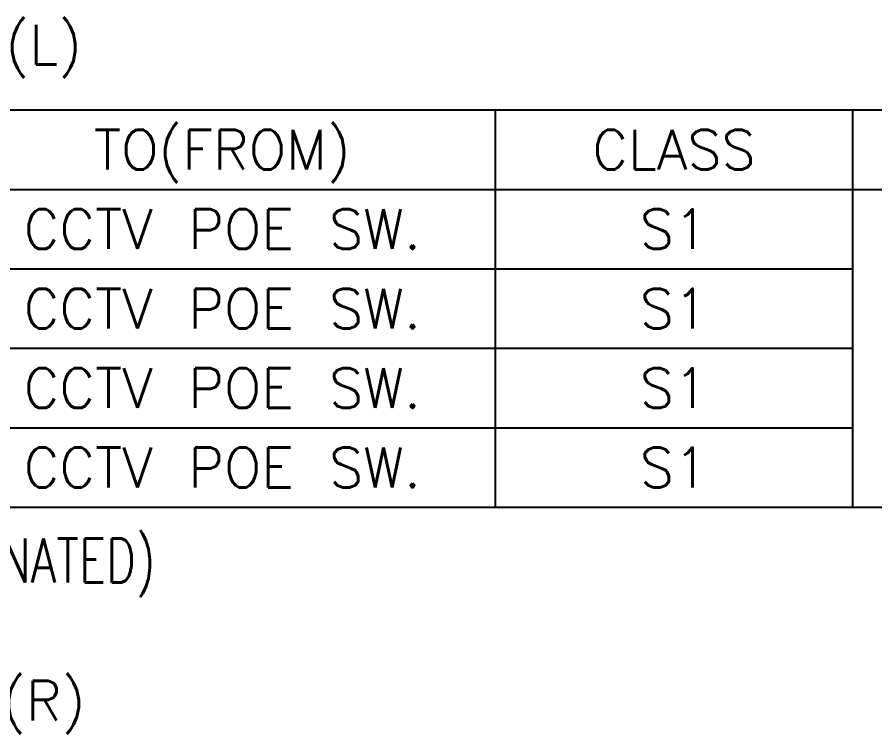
# Model space of a CAD drawing. Header units: millimetres. Extents: x 1063 to 1621, y 404 to 836.
# Drawn here: x 1491.4 to 1549.7, y 535.6 to 584.4 of the extents above; entities that cross this region are included whole.
import ezdxf
from ezdxf.enums import TextEntityAlignment as Align

# ---------------------------------------------------------------- set-up
doc = ezdxf.new("R2010")
doc.units = ezdxf.units.MM
doc.styles.get("Standard").update_dxf_attribs({"font": 'txt.shx', "bigfont": 'whgtxt.shx'})

msp = doc.modelspace()

# ---------------------------------------------------------------- linework, layer by layer
for p, q in [((1438.146, 578.047), (1579.332, 578.047)), ((1523.871, 578.047), (1523.871, 551.047)), ((1548.171, 578.047), (1548.171, 551.047)), ((1438.146, 572.647), (1579.332, 572.647)), ((1438.146, 567.247), (1548.171, 567.247)), ((1438.146, 561.847), (1548.171, 561.847)), ((1438.146, 556.447), (1548.171, 556.447)), ((1438.146, 551.047), (1579.332, 551.047))]:
    msp.add_line(p, q)

# ---------------------------------------------------------------- texts
at = {"color": 4}
for s, p in [('* CCTV OUTSIDE CAMERA (L)', (1468.626, 582.487)), ('* CCTV OUTSIDE CAMERA (R)', (1468.626, 537.897))]:
    msp.add_text(s, height=2.7, dxfattribs=at).set_placement(p, align=Align.MIDDLE_CENTER)
for s, p in [('TO(FROM)', (1505.309, 575.347)), ('CLASS', (1536.021, 575.347)), ('CCTV POE SW.', (1505.309, 569.947)), ('S1', (1536.021, 569.947)), ('CCTV POE SW.', (1505.309, 564.547)), ('S1', (1536.021, 564.547)), ('CCTV POE SW.', (1505.309, 559.147)), ('S1', (1536.021, 559.147)), ('CCTV POE SW.', (1505.309, 553.747)), ('S1', (1536.021, 553.747))]:
    msp.add_text(s, height=2.7).set_placement(p, align=Align.MIDDLE_CENTER)
at = {"color": 0, "linetype": 'Continuous', "width": 0.75}
msp.add_text('(8808/5,6,7,8 SHOULD BE TERMINATED)', height=3, dxfattribs=at).set_placement((1438.059, 547.425), align=Align.MIDDLE_LEFT)

doc.saveas('drawing.dxf')
